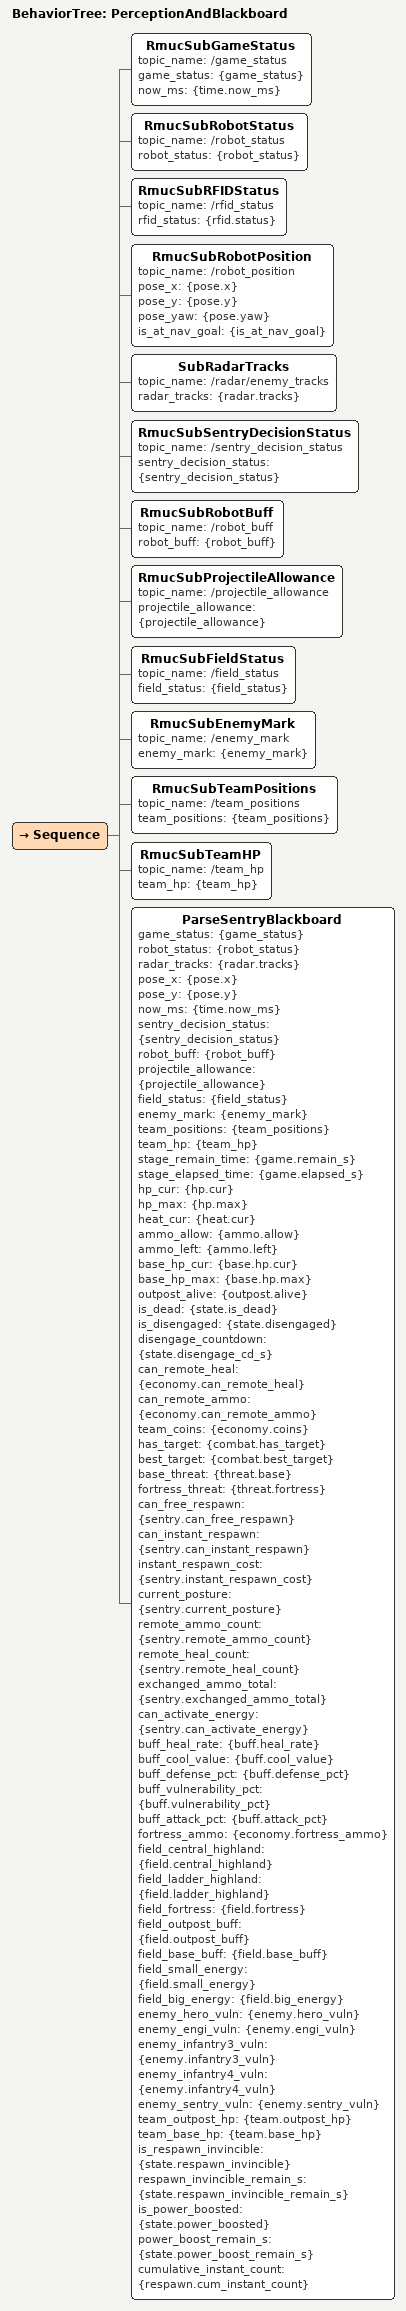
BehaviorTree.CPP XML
<?xml version="1.0" encoding="UTF-8"?>
<root BTCPP_format="4">

    <BehaviorTree ID="PerceptionAndBlackboard">
        <Sequence>
            <RmucSubGameStatus topic_name="/game_status"
                               game_status="{game_status}"
                               now_ms="{time.now_ms}"/>
            <RmucSubRobotStatus topic_name="/robot_status"
                                robot_status="{robot_status}"/>
            <RmucSubRFIDStatus topic_name="/rfid_status"
                               rfid_status="{rfid.status}"/>
            <RmucSubRobotPosition topic_name="/robot_position"
                                  pose_x="{pose.x}"
                                  pose_y="{pose.y}"
                                  pose_yaw="{pose.yaw}"
                                  is_at_nav_goal="{is_at_nav_goal}"/>
            <SubRadarTracks topic_name="/radar/enemy_tracks"
                            radar_tracks="{radar.tracks}"/>

            <!-- P0 新增: 7 个裁判系统话题订阅 -->
            <RmucSubSentryDecisionStatus topic_name="/sentry_decision_status"
                                          sentry_decision_status="{sentry_decision_status}"/>
            <RmucSubRobotBuff topic_name="/robot_buff"
                              robot_buff="{robot_buff}"/>
            <RmucSubProjectileAllowance topic_name="/projectile_allowance"
                                         projectile_allowance="{projectile_allowance}"/>
            <RmucSubFieldStatus topic_name="/field_status"
                                field_status="{field_status}"/>
            <RmucSubEnemyMark topic_name="/enemy_mark"
                              enemy_mark="{enemy_mark}"/>
            <RmucSubTeamPositions topic_name="/team_positions"
                                  team_positions="{team_positions}"/>
            <RmucSubTeamHP topic_name="/team_hp"
                           team_hp="{team_hp}"/>

            <!-- Parse/derive common fields used by tactics -->
            <ParseSentryBlackboard game_status="{game_status}"
                                   robot_status="{robot_status}"
                                   radar_tracks="{radar.tracks}"
                                   pose_x="{pose.x}"
                                   pose_y="{pose.y}"
                                   now_ms="{time.now_ms}"
                                   sentry_decision_status="{sentry_decision_status}"
                                   robot_buff="{robot_buff}"
                                   projectile_allowance="{projectile_allowance}"
                                   field_status="{field_status}"
                                   enemy_mark="{enemy_mark}"
                                   team_positions="{team_positions}"
                                   team_hp="{team_hp}"
                                   stage_remain_time="{game.remain_s}"
                                   stage_elapsed_time="{game.elapsed_s}"
                                   hp_cur="{hp.cur}"
                                   hp_max="{hp.max}"
                                   heat_cur="{heat.cur}"
                                   ammo_allow="{ammo.allow}"
                                   ammo_left="{ammo.left}"
                                   base_hp_cur="{base.hp.cur}"
                                   base_hp_max="{base.hp.max}"
                                   outpost_alive="{outpost.alive}"
                                   is_dead="{state.is_dead}"
                                   is_disengaged="{state.disengaged}"
                                   disengage_countdown="{state.disengage_cd_s}"
                                   can_remote_heal="{economy.can_remote_heal}"
                                   can_remote_ammo="{economy.can_remote_ammo}"
                                   team_coins="{economy.coins}"
                                   has_target="{combat.has_target}"
                                   best_target="{combat.best_target}"
                                   base_threat="{threat.base}"
                                   fortress_threat="{threat.fortress}"
                                   can_free_respawn="{sentry.can_free_respawn}"
                                   can_instant_respawn="{sentry.can_instant_respawn}"
                                   instant_respawn_cost="{sentry.instant_respawn_cost}"
                                   current_posture="{sentry.current_posture}"
                                   remote_ammo_count="{sentry.remote_ammo_count}"
                                   remote_heal_count="{sentry.remote_heal_count}"
                                   exchanged_ammo_total="{sentry.exchanged_ammo_total}"
                                   can_activate_energy="{sentry.can_activate_energy}"
                                   buff_heal_rate="{buff.heal_rate}"
                                   buff_cool_value="{buff.cool_value}"
                                   buff_defense_pct="{buff.defense_pct}"
                                   buff_vulnerability_pct="{buff.vulnerability_pct}"
                                   buff_attack_pct="{buff.attack_pct}"
                                   fortress_ammo="{economy.fortress_ammo}"
                                   field_central_highland="{field.central_highland}"
                                   field_ladder_highland="{field.ladder_highland}"
                                   field_fortress="{field.fortress}"
                                   field_outpost_buff="{field.outpost_buff}"
                                   field_base_buff="{field.base_buff}"
                                   field_small_energy="{field.small_energy}"
                                   field_big_energy="{field.big_energy}"
                                   enemy_hero_vuln="{enemy.hero_vuln}"
                                   enemy_engi_vuln="{enemy.engi_vuln}"
                                   enemy_infantry3_vuln="{enemy.infantry3_vuln}"
                                   enemy_infantry4_vuln="{enemy.infantry4_vuln}"
                                   enemy_sentry_vuln="{enemy.sentry_vuln}"
                                   team_outpost_hp="{team.outpost_hp}"
                                   team_base_hp="{team.base_hp}"
                                   is_respawn_invincible="{state.respawn_invincible}"
                                   respawn_invincible_remain_s="{state.respawn_invincible_remain_s}"
                                   is_power_boosted="{state.power_boosted}"
                                   power_boost_remain_s="{state.power_boost_remain_s}"
                                   cumulative_instant_count="{respawn.cum_instant_count}"/>
        </Sequence>
    </BehaviorTree>

</root>
